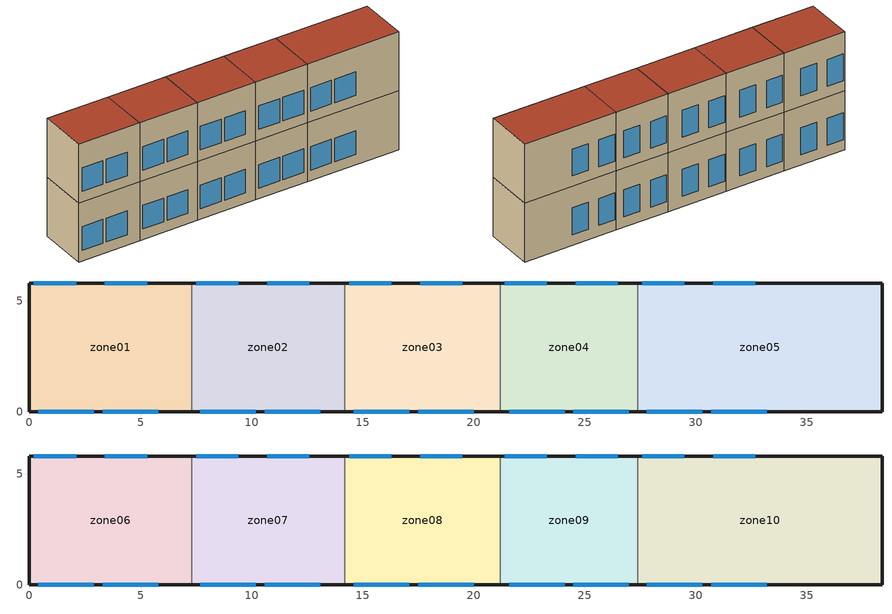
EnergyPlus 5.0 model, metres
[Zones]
zone01
 floor ground (GROUND_FLOOR): 0,0 0,5.8 7.3,5.8 7.3,0 z0
 wall outside (EXT_WALL): 7.3,5.8 0,5.8 0,0 7.3,0 z0:7
 wall to zone02 (ADJ_WALL): 7.3,0 7.3,5.8 z0:7
 window (EXT_WINDOW1): 0.4,0 2.9,0 / 3.3,0 5.8,0 z1.25:4.05; 2.1,5.8 0.2,5.8 / 5.3,5.8 3.4,5.8 z1.25:4.45
 ceiling to zone06 (ADJ_CEILING): 7.3,0 7.3,5.8 0,5.8 0,0 z7
zone02
 floor ground (GROUND_FLOOR): 7.3,0 7.3,5.8 14.2,5.8 14.2,0 z0
 wall outside (EXT_WALL): 14.2,5.8 7.3,5.8 / 7.3,0 14.2,0 z0:7
 wall to zone03 (ADJ_WALL): 14.2,0 14.2,5.8 z0:7
 wall to zone01 (ADJ_WALL): 7.3,5.8 7.3,0 z0:7
 window (EXT_WINDOW1): 7.7,0 10.2,0 / 10.6,0 13.1,0 z1.25:4.05; 9.4,5.8 7.5,5.8 / 12.6,5.8 10.7,5.8 z1.25:4.45
 ceiling to zone07 (ADJ_CEILING): 14.2,0 14.2,5.8 7.3,5.8 7.3,0 z7
zone03
 floor ground (GROUND_FLOOR): 14.2,0 14.2,5.8 21.2,5.8 21.2,0 z0
 wall outside (EXT_WALL): 21.2,5.8 14.2,5.8 / 14.2,0 21.2,0 z0:7
 wall to zone04 (ADJ_WALL): 21.2,0 21.2,5.8 z0:7
 wall to zone02 (ADJ_WALL): 14.2,5.8 14.2,0 z0:7
 window (EXT_WINDOW1): 14.6,0 17.1,0 / 17.5,0 20,0 z1.25:4.05; 16.3,5.8 14.4,5.8 / 19.5,5.8 17.6,5.8 z1.25:4.45
 ceiling to zone08 (ADJ_CEILING): 21.2,0 21.2,5.8 14.2,5.8 14.2,0 z7
zone04
 floor ground (GROUND_FLOOR): 21.2,0 21.2,5.8 27.4,5.8 27.4,0 z0
 wall outside (EXT_WALL): 27.4,5.8 21.2,5.8 / 21.2,0 27.4,0 z0:7
 wall to zone05 (ADJ_WALL): 27.4,0 27.4,5.8 z0:7
 wall to zone03 (ADJ_WALL): 21.2,5.8 21.2,0 z0:7
 window (EXT_WINDOW1): 21.6,0 24.1,0 / 24.5,0 27,0 z1.25:4.05; 23.3,5.8 21.4,5.8 / 26.5,5.8 24.6,5.8 z1.25:4.45
 ceiling to zone09 (ADJ_CEILING): 27.4,0 27.4,5.8 21.2,5.8 21.2,0 z7
zone05
 floor ground (GROUND_FLOOR): 27.4,0 27.4,5.8 38.4,5.8 38.4,0 z0
 wall outside (EXT_WALL): 27.4,0 38.4,0 38.4,5.8 27.4,5.8 z0:7
 wall to zone04 (ADJ_WALL): 27.4,5.8 27.4,0 z0:7
 window (EXT_WINDOW1): 27.8,0 30.3,0 / 30.7,0 33.2,0 z1.25:4.05; 29.5,5.8 27.6,5.8 / 32.7,5.8 30.8,5.8 z1.25:4.45
 ceiling to zone10 (ADJ_CEILING): 38.4,0 38.4,5.8 27.4,5.8 27.4,0 z7
zone06
 floor to zone01 (ADJ_CEILING): 0,0 0,5.8 7.3,5.8 7.3,0 z7
 wall outside (EXT_WALL): 7.3,5.8 0,5.8 0,0 7.3,0 z7:14
 wall to zone07 (ADJ_WALL): 7.3,0 7.3,5.8 z7:14
 window (EXT_WINDOW1): 0.4,0 2.9,0 / 3.3,0 5.8,0 z8.25:11.05; 2.1,5.8 0.2,5.8 / 5.3,5.8 3.4,5.8 z8.25:11.45
 roof outside (EXT_ROOF): 7.3,0 7.3,5.8 0,5.8 0,0 z14
zone07
 floor to zone02 (ADJ_CEILING): 7.3,0 7.3,5.8 14.2,5.8 14.2,0 z7
 wall outside (EXT_WALL): 14.2,5.8 7.3,5.8 / 7.3,0 14.2,0 z7:14
 wall to zone08 (ADJ_WALL): 14.2,0 14.2,5.8 z7:14
 wall to zone06 (ADJ_WALL): 7.3,5.8 7.3,0 z7:14
 window (EXT_WINDOW1): 7.7,0 10.2,0 / 10.6,0 13.1,0 z8.25:11.05; 9.4,5.8 7.5,5.8 / 12.6,5.8 10.7,5.8 z8.25:11.45
 roof outside (EXT_ROOF): 14.2,0 14.2,5.8 7.3,5.8 7.3,0 z14
zone08
 floor to zone03 (ADJ_CEILING): 14.2,0 14.2,5.8 21.2,5.8 21.2,0 z7
 wall outside (EXT_WALL): 21.2,5.8 14.2,5.8 / 14.2,0 21.2,0 z7:14
 wall to zone09 (ADJ_WALL): 21.2,0 21.2,5.8 z7:14
 wall to zone07 (ADJ_WALL): 14.2,5.8 14.2,0 z7:14
 window (EXT_WINDOW1): 14.6,0 17.1,0 / 17.5,0 20,0 z8.25:11.05; 16.3,5.8 14.4,5.8 / 19.5,5.8 17.6,5.8 z8.25:11.45
 roof outside (EXT_ROOF): 21.2,0 21.2,5.8 14.2,5.8 14.2,0 z14
zone09
 floor to zone04 (ADJ_CEILING): 21.2,0 21.2,5.8 27.4,5.8 27.4,0 z7
 wall outside (EXT_WALL): 27.4,5.8 21.2,5.8 / 21.2,0 27.4,0 z7:14
 wall to zone10 (ADJ_WALL): 27.4,0 27.4,5.8 z7:14
 wall to zone08 (ADJ_WALL): 21.2,5.8 21.2,0 z7:14
 window (EXT_WINDOW1): 21.6,0 24.1,0 / 24.5,0 27,0 z8.25:11.05; 23.3,5.8 21.4,5.8 / 26.5,5.8 24.6,5.8 z8.25:11.45
 roof outside (EXT_ROOF): 27.4,0 27.4,5.8 21.2,5.8 21.2,0 z14
zone10
 floor to zone05 (ADJ_CEILING): 27.4,0 27.4,5.8 38.4,5.8 38.4,0 z7
 wall outside (EXT_WALL): 27.4,0 38.4,0 38.4,5.8 27.4,5.8 z7:14
 wall to zone09 (ADJ_WALL): 27.4,5.8 27.4,0 z7:14
 window (EXT_WINDOW1): 27.8,0 30.3,0 / 30.7,0 33.2,0 z8.25:11.05; 29.5,5.8 27.6,5.8 / 32.7,5.8 30.8,5.8 z8.25:11.45
 roof outside (EXT_ROOF): 38.4,0 38.4,5.8 27.4,5.8 27.4,0 z14
[Building]
TRNSYS18: North Axis {deg}=0; Terrain=City; Loads Convergence Tolerance Value=0; Temperature Convergence Tolerance Value {deltaC}=0; Solar Distribution=FullInteriorAndExterior; Maximum Number of Warmup Days=0
[Site:Location]
not used: Latitude {deg}=0; Longitude {deg}=0; Time Zone {hr}=0; Elevation {m}=0
[Construction]
GROUND_FLOOR; EXT_WALL; EXT_ROOF; ADJ_WALL; ADJ_CEILING; EXT_WINDOW1: 
[WindowProperty:ShadingControl]
ESHADE=0; ISHADE=INPUT 1*MAX_ISHADE : SHADECNTRL=ISHADE_INTERNAL
[SurfaceProperty:OtherSideCoefficients]
BOUNDARY=IDENTICAL; BOUNDARY=INPUT 1*TBOUNDARY; BOUNDARY=INPUT 1*TBOUNDARY_2; BOUNDARY=INPUT 1*TBOUNDARY_3; BOUNDARY=INPUT 1*TGROUND; BOUNDARY=20; BOUNDARY=15
[Zone] Multiplier=1
zone01; zone02; zone03; zone04; zone05; zone06; zone07; zone08; zone09; zone10
